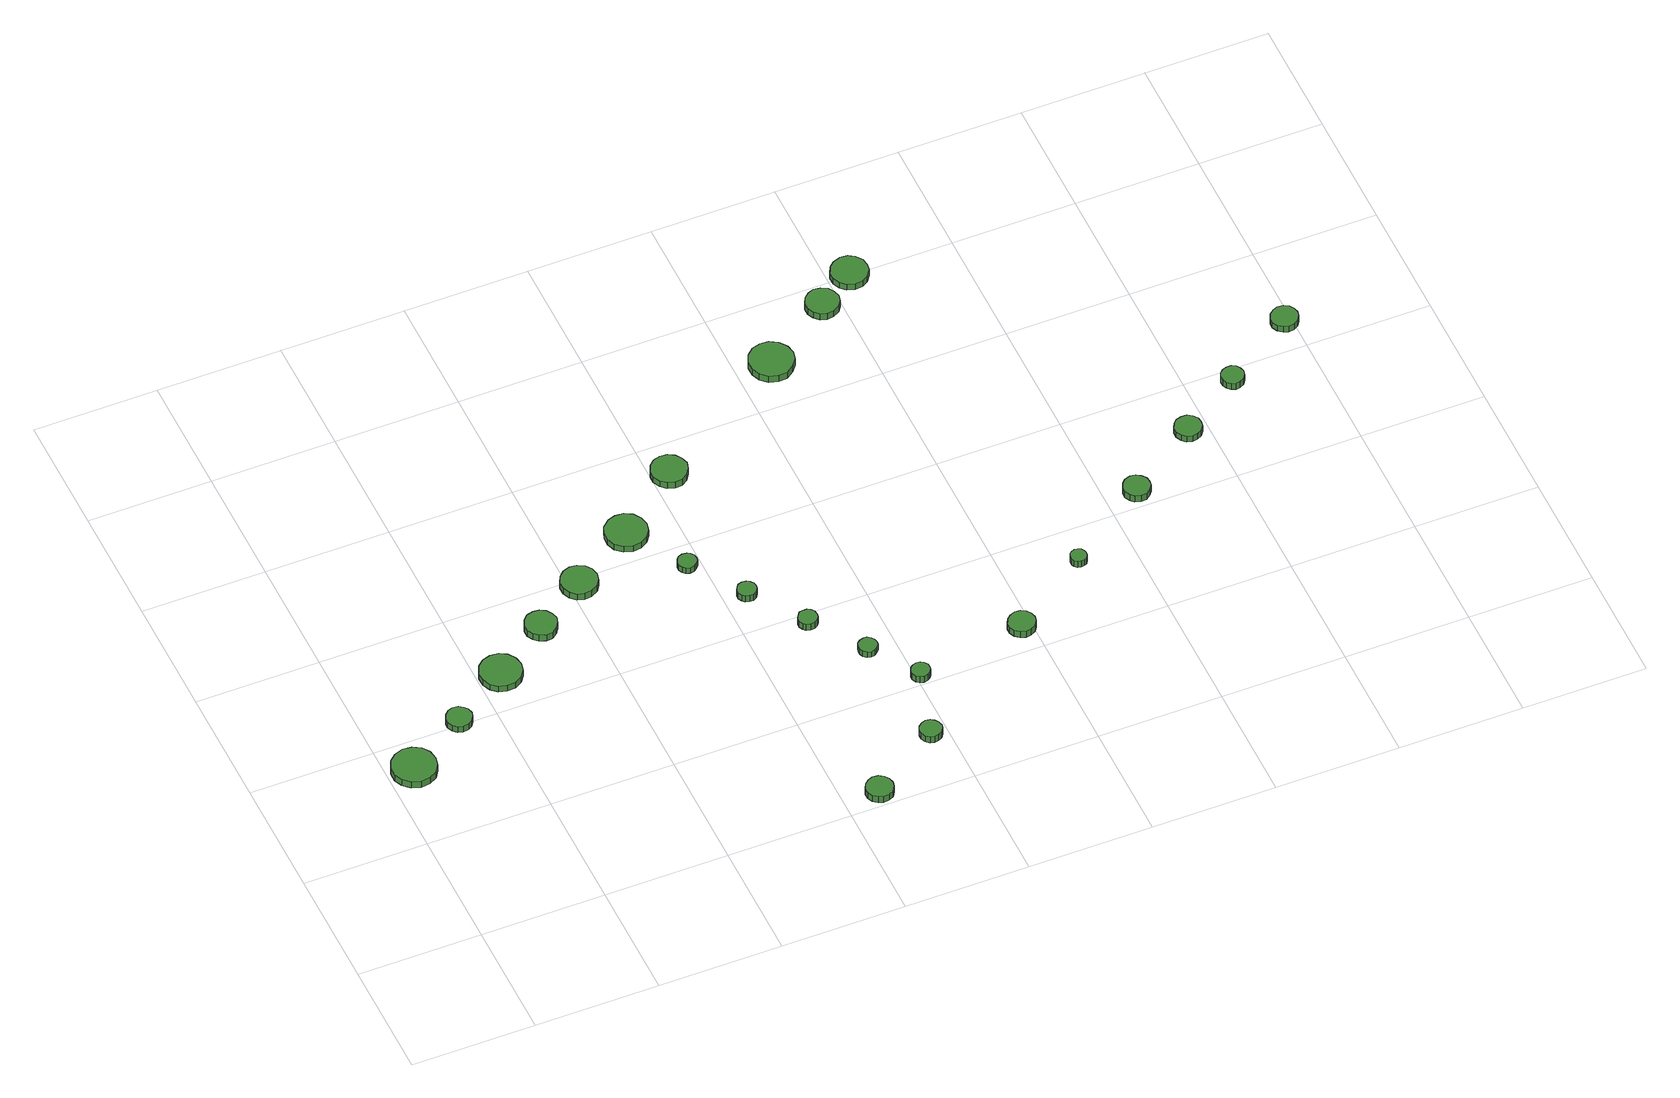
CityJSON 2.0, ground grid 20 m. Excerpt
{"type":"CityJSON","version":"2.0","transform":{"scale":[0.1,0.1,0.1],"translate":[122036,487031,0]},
"CityObjects":{
"tree1":{"type":"SolitaryVegetationObject","attributes":{"function":"something"},"geometry":[{"type":"MultiSurface","lod":"1","boundaries":[[[0,1,2,3,4,5,6,7,8,9,10,11,12,13,14]],[[15,16,17,18,19,20,21,22,23,24,25,26,27,28,29]],[[0,29,28,1]],[[1,28,27,2]],[[2,27,26,3]],[[3,26,25,4]],[[4,25,24,5]],[[5,24,23,6]],[[6,23,22,7]],[[7,22,21,8]],[[8,21,20,9]],[[9,20,19,10]],[[10,19,18,11]],[[11,18,17,12]],[[12,17,16,13]],[[13,16,15,14]],[[14,15,29,0]]]}]},
"tree2":{"type":"SolitaryVegetationObject","attributes":{"function":"something"},"geometry":[{"type":"MultiSurface","lod":"1","boundaries":[[[30,31,32,33,34,35,36,37,38,39,40,41,42,43,44]],[[45,46,47,48,49,50,51,52,53,54,55,56,57,58,59]],[[30,59,58,31]],[[31,58,57,32]],[[32,57,56,33]],[[33,56,55,34]],[[34,55,54,35]],[[35,54,53,36]],[[36,53,52,37]],[[37,52,51,38]],[[38,51,50,39]],[[39,50,49,40]],[[40,49,48,41]],[[41,48,47,42]],[[42,47,46,43]],[[43,46,45,44]],[[44,45,59,30]]]}]},
"tree3":{"type":"SolitaryVegetationObject","attributes":{"function":"something"},"geometry":[{"type":"MultiSurface","lod":"1","boundaries":[[[60,61,62,63,64,65,66,67,68,69,70,71,72,73,74]],[[75,76,77,78,79,80,81,82,83,84,85,86,87,88,89]],[[60,89,88,61]],[[61,88,87,62]],[[62,87,86,63]],[[63,86,85,64]],[[64,85,84,65]],[[65,84,83,66]],[[66,83,82,67]],[[67,82,81,68]],[[68,81,80,69]],[[69,80,79,70]],[[70,79,78,71]],[[71,78,77,72]],[[72,77,76,73]],[[73,76,75,74]],[[74,75,89,60]]]}]},
"tree4":{"type":"SolitaryVegetationObject","attributes":{"function":"something"},"geometry":[{"type":"MultiSurface","lod":"1","boundaries":[[[90,91,92,93,94,95,96,97,98,99,100,101,102,103,104]],[[105,106,107,108,109,110,111,112,113,114,115,116,117,118,119]],[[90,119,118,91]],[[91,118,117,92]],[[92,117,116,93]],[[93,116,115,94]],[[94,115,114,95]],[[95,114,113,96]],[[96,113,112,97]],[[97,112,111,98]],[[98,111,110,99]],[[99,110,109,100]],[[100,109,108,101]],[[101,108,107,102]],[[102,107,106,103]],[[103,106,105,104]],[[104,105,119,90]]]}]},
"tree5":{"type":"SolitaryVegetationObject","attributes":{"function":"something"},"geometry":[{"type":"MultiSurface","lod":"1","boundaries":[[[120,121,122,123,124,125,126,127,128,129,130,131,132,133,134]],[[135,136,137,138,139,140,141,142,143,144,145,146,147,148,149]],[[120,149,148,121]],[[121,148,147,122]],[[122,147,146,123]],[[123,146,145,124]],[[124,145,144,125]],[[125,144,143,126]],[[126,143,142,127]],[[127,142,141,128]],[[128,141,140,129]],[[129,140,139,130]],[[130,139,138,131]],[[131,138,137,132]],[[132,137,136,133]],[[133,136,135,134]],[[134,135,149,120]]]}]},
"tree6":{"type":"SolitaryVegetationObject","attributes":{"function":"something"},"geometry":[{"type":"MultiSurface","lod":"1","boundaries":[[[150,151,152,153,154,155,156,157,158,159,160,161,162,163,164]],[[165,166,167,168,169,170,171,172,173,174,175,176,177,178,179]],[[150,179,178,151]],[[151,178,177,152]],[[152,177,176,153]],[[153,176,175,154]],[[154,175,174,155]],[[155,174,173,156]],[[156,173,172,157]],[[157,172,171,158]],[[158,171,170,159]],[[159,170,169,160]],[[160,169,168,161]],[[161,168,167,162]],[[162,167,166,163]],[[163,166,165,164]],[[164,165,179,150]]]}]},
"tree7":{"type":"SolitaryVegetationObject","attributes":{"function":"something"},"geometry":[{"type":"MultiSurface","lod":"1","boundaries":[[[180,181,182,183,184,185,186,187,188,189,190,191,192,193,194]],[[195,196,197,198,199,200,201,202,203,204,205,206,207,208,209]],[[180,209,208,181]],[[181,208,207,182]],[[182,207,206,183]],[[183,206,205,184]],[[184,205,204,185]],[[185,204,203,186]],[[186,203,202,187]],[[187,202,201,188]],[[188,201,200,189]],[[189,200,199,190]],[[190,199,198,191]],[[191,198,197,192]],[[192,197,196,193]],[[193,196,195,194]],[[194,195,209,180]]]}]},
"tree8":{"type":"SolitaryVegetationObject","attributes":{"function":"something"},"geometry":[{"type":"MultiSurface","lod":"1","boundaries":[[[210,211,212,213,214,215,216,217,218,219,220,221,222,223,224]],[[225,226,227,228,229,230,231,232,233,234,235,236,237,238,239]],[[210,239,238,211]],[[211,238,237,212]],[[212,237,236,213]],[[213,236,235,214]],[[214,235,234,215]],[[215,234,233,216]],[[216,233,232,217]],[[217,232,231,218]],[[218,231,230,219]],[[219,230,229,220]],[[220,229,228,221]],[[221,228,227,222]],[[222,227,226,223]],[[223,226,225,224]],[[224,225,239,210]]]}]},
"tree9":{"type":"SolitaryVegetationObject","attributes":{"function":"something"},"geometry":[{"type":"MultiSurface","lod":"1","boundaries":[[[240,241,242,243,244,245,246,247,248,249,250,251,252,253,254]],[[255,256,257,258,259,260,261,262,263,264,265,266,267,268,269]],[[240,269,268,241]],[[241,268,267,242]],[[242,267,266,243]],[[243,266,265,244]],[[244,265,264,245]],[[245,264,263,246]],[[246,263,262,247]],[[247,262,261,248]],[[248,261,260,249]],[[249,260,259,250]],[[250,259,258,251]],[[251,258,257,252]],[[252,257,256,253]],[[253,256,255,254]],[[254,255,269,240]]]}]},
"tree10":{"type":"SolitaryVegetationObject","attributes":{"function":"something"},"geometry":[{"type":"MultiSurface","lod":"1","boundaries":[[[270,271,272,273,274,275,276,277,278,279,280,281,282,283,284]],[[285,286,287,288,289,290,291,292,293,294,295,296,297,298,299]],[[270,299,298,271]],[[271,298,297,272]],[[272,297,296,273]],[[273,296,295,274]],[[274,295,294,275]],[[275,294,293,276]],[[276,293,292,277]],[[277,292,291,278]],[[278,291,290,279]],[[279,290,289,280]],[[280,289,288,281]],[[281,288,287,282]],[[282,287,286,283]],[[283,286,285,284]],[[284,285,299,270]]]}]},
"tree11":{"type":"SolitaryVegetationObject","attributes":{"function":"something"},"geometry":[{"type":"MultiSurface","lod":"1","boundaries":[[[300,301,302,303,304,305,306,307,308,309,310,311,312,313,314]],[[315,316,317,318,319,320,321,322,323,324,325,326,327,328,329]],[[300,329,328,301]],[[301,328,327,302]],[[302,327,326,303]],[[303,326,325,304]],[[304,325,324,305]],[[305,324,323,306]],[[306,323,322,307]],[[307,322,321,308]],[[308,321,320,309]],[[309,320,319,310]],[[310,319,318,311]],[[311,318,317,312]],[[312,317,316,313]],[[313,316,315,314]],[[314,315,329,300]]]}]},
"tree12":{"type":"SolitaryVegetationObject","attributes":{"function":"something"},"geometry":[{"type":"MultiSurface","lod":"1","boundaries":[[[330,331,332,333,334,335,336,337,338,339,340,341,342,343,344]],[[345,346,347,348,349,350,351,352,353,354,355,356,357,358,359]],[[330,359,358,331]],[[331,358,357,332]],[[332,357,356,333]],[[333,356,355,334]],[[334,355,354,335]],[[335,354,353,336]],[[336,353,352,337]],[[337,352,351,338]],[[338,351,350,339]],[[339,350,349,340]],[[340,349,348,341]],[[341,348,347,342]],[[342,347,346,343]],[[343,346,345,344]],[[344,345,359,330]]]}]},
"tree13":{"type":"SolitaryVegetationObject","attributes":{"function":"something"},"geometry":[{"type":"MultiSurface","lod":"1","boundaries":[[[360,361,362,363,364,365,366,367,368,369,370,371,372,373,374]],[[375,376,377,378,379,380,381,382,383,384,385,386,387,388,389]],[[360,389,388,361]],[[361,388,387,362]],[[362,387,386,363]],[[363,386,385,364]],[[364,385,384,365]],[[365,384,383,366]],[[366,383,382,367]],[[367,382,381,368]],[[368,381,380,369]],[[369,380,379,370]],[[370,379,378,371]],[[371,378,377,372]],[[372,377,376,373]],[[373,376,375,374]],[[374,375,389,360]]]}]},
"tree14":{"type":"SolitaryVegetationObject","attributes":{"function":"something"},"geometry":[{"type":"MultiSurface","lod":"1","boundaries":[[[390,391,392,393,394,395,396,397,398,399,400,401,402,403,404]],[[405,406,407,408,409,410,411,412,413,414,415,416,417,418,419]],[[390,419,418,391]],[[391,418,417,392]],[[392,417,416,393]],[[393,416,415,394]],[[394,415,414,395]],[[395,414,413,396]],[[396,413,412,397]],[[397,412,411,398]],[[398,411,410,399]],[[399,410,409,400]],[[400,409,408,401]],[[401,408,407,402]],[[402,407,406,403]],[[403,406,405,404]],[[404,405,419,390]]]}]},
"tree15":{"type":"SolitaryVegetationObject","attributes":{"function":"something"},"geometry":[{"type":"MultiSurface","lod":"1","boundaries":[[[420,421,422,423,424,425,426,427,428,429,430,431,432,433,434]],[[435,436,437,438,439,440,441,442,443,444,445,446,447,448,449]],[[420,449,448,421]],[[421,448,447,422]],[[422,447,446,423]],[[423,446,445,424]],[[424,445,444,425]],[[425,444,443,426]],[[426,443,442,427]],[[427,442,441,428]],[[428,441,440,429]],[[429,440,439,430]],[[430,439,438,431]],[[431,438,437,432]],[[432,437,436,433]],[[433,436,435,434]],[[434,435,449,420]]]}]},
"tree16":{"type":"SolitaryVegetationObject","attributes":{"function":"something"},"geometry":[{"type":"MultiSurface","lod":"1","boundaries":[[[450,451,452,453,454,455,456,457,458,459,460,461,462,463,464]],[[465,466,467,468,469,470,471,472,473,474,475,476,477,478,479]],[[450,479,478,451]],[[451,478,477,452]],[[452,477,476,453]],[[453,476,475,454]],[[454,475,474,455]],[[455,474,473,456]],[[456,473,472,457]],[[457,472,471,458]],[[458,471,470,459]],[[459,470,469,460]],[[460,469,468,461]],[[461,468,467,462]],[[462,467,466,463]],[[463,466,465,464]],[[464,465,479,450]]]}]},
"tree17":{"type":"SolitaryVegetationObject","attributes":{"function":"something"},"geometry":[{"type":"MultiSurface","lod":"1","boundaries":[[[480,481,482,483,484,485,486,487,488,489,490,491,492,493,494]],[[495,496,497,498,499,500,501,502,503,504,505,506,507,508,509]],[[480,509,508,481]],[[481,508,507,482]],[[482,507,506,483]],[[483,506,505,484]],[[484,505,504,485]],[[485,504,503,486]],[[486,503,502,487]],[[487,502,501,488]],[[488,501,500,489]],[[489,500,499,490]],[[490,499,498,491]],[[491,498,497,492]],[[492,497,496,493]],[[493,496,495,494]],[[494,495,509,480]]]}]},
"tree18":{"type":"SolitaryVegetationObject","attributes":{"function":"something"},"geometry":[{"type":"MultiSurface","lod":"1","boundaries":[[[510,511,512,513,514,515,516,517,518,519,520,521,522,523,524]],[[525,526,527,528,529,530,531,532,533,534,535,536,537,538,539]],[[510,539,538,511]],[[511,538,537,512]],[[512,537,536,513]],[[513,536,535,514]],[[514,535,534,515]],[[515,534,533,516]],[[516,533,532,517]],[[517,532,531,518]],[[518,531,530,519]],[[519,530,529,520]],[[520,529,528,521]],[[521,528,527,522]],[[522,527,526,523]],[[523,526,525,524]],[[524,525,539,510]]]}]},
"tree19":{"type":"SolitaryVegetationObject","attributes":{"function":"something"},"geometry":[{"type":"MultiSurface","lod":"1","boundaries":[[[540,541,542,543,544,545,546,547,548,549,550,551,552,553,554]],[[555,556,557,558,559,560,561,562,563,564,565,566,567,568,569]],[[540,569,568,541]],[[541,568,567,542]],[[542,567,566,543]],[[543,566,565,544]],[[544,565,564,545]],[[545,564,563,546]],[[546,563,562,547]],[[547,562,561,548]],[[548,561,560,549]],[[549,560,559,550]],[[550,559,558,551]],[[551,558,557,552]],[[552,557,556,553]],[[553,556,555,554]],[[554,555,569,540]]]}]},
"tree20":{"type":"SolitaryVegetationObject","attributes":{"function":"something"},"geometry":[{"type":"MultiSurface","lod":"1","boundaries":[[[570,571,572,573,574,575,576,577,578,579,580,581,582,583,584]],[[585,586,587,588,589,590,591,592,593,594,595,596,597,598,599]],[[570,599,598,571]],[[571,598,597,572]],[[572,597,596,573]],[[573,596,595,574]],[[574,595,594,575]],[[575,594,593,576]],[[576,593,592,577]],[[577,592,591,578]],[[578,591,590,579]],[[579,590,589,580]],[[580,589,588,581]],[[581,588,587,582]],[[582,587,586,583]],[[583,586,585,584]],[[584,585,599,570]]]}]},
"tree21":{"type":"SolitaryVegetationObject","attributes":{"function":"something"},"geometry":[{"type":"MultiSurface","lod":"1","boundaries":[[[600,601,602,603,604,605,606,607,608,609,610,611,612,613,614]],[[615,616,617,618,619,620,621,622,623,624,625,626,627,628,629]],[[600,629,628,601]],[[601,628,627,602]],[[602,627,626,603]],[[603,626,625,604]],[[604,625,624,605]],[[605,624,623,606]],[[606,623,622,607]],[[607,622,621,608]],[[608,621,620,609]],[[609,620,619,610]],[[610,619,618,611]],[[611,618,617,612]],[[612,617,616,613]],[[613,616,615,614]],[[614,615,629,600]]]}]},
"tree22":{"type":"SolitaryVegetationObject","attributes":{"function":"something"},"geometry":[{"type":"MultiSurface","lod":"1","boundaries":[[[630,631,632,633,634,635,636,637,638,639,640,641,642,643,644]],[[645,646,647,648,649,650,651,652,653,654,655,656,657,658,659]],[[630,659,658,631]],[[631,658,657,632]],[[632,657,656,633]],[[633,656,655,634]],[[634,655,654,635]],[[635,654,653,636]],[[636,653,652,637]],[[637,652,651,638]],[[638,651,650,639]],[[639,650,649,640]],[[640,649,648,641]],[[641,648,647,642]],[[642,647,646,643]],[[643,646,645,644]],[[644,645,659,630]]]}]},
"tree23":{"type":"SolitaryVegetationObject","attributes":{"function":"something"},"geometry":[{"type":"MultiSurface","lod":"1","boundaries":[[[660,661,662,663,664,665,666,667,668,669,670,671,672,673,674]],[[675,676,677,678,679,680,681,682,683,684,685,686,687,688,689]],[[660,689,688,661]],[[661,688,687,662]],[[662,687,686,663]],[[663,686,685,664]],[[664,685,684,665]],[[665,684,683,666]],[[666,683,682,667]],[[667,682,681,668]],[[668,681,680,669]],[[669,680,679,670]],[[670,679,678,671]],[[671,678,677,672]],[[672,677,676,673]],[[673,676,675,674]],[[674,675,689,660]]]}]}
},
"vertices":[
[77,343,15],[74,358,15],[66,370,15],[53,377,15],[38,379,15],[24,374,15],[13,364,15],[7,351,15],[7,336,15],[13,323,15],[24,313,15],[38,308,15],[53,310,15],[66,317,15],[74,329,15],[74,329,2],[66,317,2],[53,310,2],[38,308,2],[24,313,2],[13,323,2],[7,336,2],[7,351,2],[13,364,2],[24,374,2],[38,379,2],[53,377,2],[66,370,2],[74,358,2],[77,343,2],
[163,406,14],[161,415,14],[156,421,14],[149,426,14],[140,427,14],[132,424,14],[126,418,14],[122,410,14],[122,402,14],[126,394,14],[132,388,14],[140,386,14],[149,387,14],[156,391,14],[161,398,14],[161,398,2],[156,391,2],[149,387,2],[140,386,2],[132,388,2],[126,394,2],[122,402,2],[122,410,2],[126,418,2],[132,424,2],[140,427,2],[149,426,2],[156,421,2],[161,415,2],[163,406,2],
[270,468,14],[267,481,14],[259,493,14],[247,500,14],[233,501,14],[220,497,14],[210,488,14],[204,475,14],[204,461,14],[210,448,14],[220,439,14],[233,435,14],[247,436,14],[259,443,14],[267,454,14],[267,454,2],[259,443,2],[247,436,2],[233,435,2],[220,439,2],[210,448,2],[204,461,2],[204,475,2],[210,488,2],[220,497,2],[233,501,2],[247,500,2],[259,493,2],[267,481,2],[270,468,2],
[355,531,15],[352,541,15],[346,550,15],[337,555,15],[327,556,15],[316,553,15],[309,546,15],[304,536,15],[304,525,15],[309,516,15],[316,509,15],[327,505,15],[337,506,15],[346,512,15],[352,520,15],[352,520,2],[346,512,2],[337,506,2],[327,505,2],[316,509,2],[309,516,2],[304,525,2],[304,536,2],[309,546,2],[316,553,2],[327,556,2],[337,555,2],[346,550,2],[352,541,2],[355,531,2],
[445,587,16],[442,599,16],[435,609,16],[424,615,16],[412,616,16],[401,612,16],[392,604,16],[387,593,16],[387,581,16],[392,570,16],[401,561,16],[412,558,16],[424,559,16],[435,565,16],[442,575,16],[442,575,3],[435,565,3],[424,559,3],[412,558,3],[401,561,3],[392,570,3],[387,581,3],[387,593,3],[392,604,3],[401,612,3],[412,616,3],[424,615,3],[435,609,3],[442,599,3],[445,587,3],
[677,22,20],[675,31,20],[670,38,20],[662,43,20],[653,44,20],[645,41,20],[638,35,20],[634,27,20],[634,18,20],[638,10,20],[645,4,20],[653,1,20],[662,2,20],[670,6,20],[675,14,20],[675,14,7],[670,6,7],[662,2,7],[653,1,7],[645,4,7],[638,10,7],[634,18,7],[634,27,7],[638,35,7],[645,41,7],[653,44,7],[662,43,7],[670,38,7],[675,31,7],[677,22,7],
[553,651,16],[550,664,16],[542,676,16],[530,683,16],[516,684,16],[503,680,16],[492,670,16],[487,658,16],[487,644,16],[492,631,16],[503,622,16],[516,617,16],[530,619,16],[542,626,16],[550,637,16],[550,637,4],[542,626,4],[530,619,4],[516,617,4],[503,622,4],[492,631,4],[487,644,4],[487,658,4],[492,670,4],[503,680,4],[516,684,4],[530,683,4],[542,676,4],[550,664,4],[553,651,4],
[593,558,16],[592,564,16],[588,569,16],[583,572,16],[576,573,16],[570,571,16],[566,567,16],[563,561,16],[563,555,16],[566,549,16],[570,545,16],[576,543,16],[583,544,16],[588,547,16],[592,552,16],[592,552,4],[588,547,4],[583,544,4],[576,543,4],[570,545,4],[566,549,4],[563,555,4],[563,561,4],[566,567,4],[570,571,4],[576,573,4],[583,572,4],[588,569,4],[592,564,4],[593,558,4],
[651,470,17],[650,476,17],[646,481,17],[641,484,17],[634,485,17],[628,483,17],[624,479,17],[621,473,17],[621,467,17],[624,461,17],[628,457,17],[634,455,17],[641,455,17],[646,458,17],[650,464,17],[650,464,4],[646,458,4],[641,455,4],[634,455,4],[628,457,4],[624,461,4],[621,467,4],[621,473,4],[624,479,4],[628,483,4],[634,485,4],[641,484,4],[646,481,4],[650,476,4],[651,470,4],
[790,99,20],[788,106,20],[784,112,20],[778,116,20],[771,117,20],[764,115,20],[758,110,20],[755,103,20],[755,96,20],[758,89,20],[764,84,20],[771,82,20],[778,83,20],[784,86,20],[788,92,20],[788,92,7],[784,86,7],[778,83,7],[771,82,7],[764,84,7],[758,89,7],[755,96,7],[755,103,7],[758,110,7],[764,115,7],[771,117,7],[778,116,7],[784,112,7],[788,106,7],[790,99,7],
[711,381,17],[710,388,17],[706,393,17],[701,396,17],[694,396,17],[688,395,17],[684,390,17],[681,385,17],[681,378,17],[684,372,17],[688,368,17],[694,366,17],[701,367,17],[706,370,17],[710,375,17],[710,375,4],[706,370,4],[701,367,4],[694,366,4],[688,368,4],[684,372,4],[681,378,4],[681,385,4],[684,390,4],[688,395,4],[694,396,4],[701,396,4],[706,393,4],[710,388,4],[711,381,4],
[770,294,17],[769,300,17],[765,305,17],[760,309,17],[754,309,17],[748,307,17],[743,303,17],[741,297,17],[741,291,17],[743,285,17],[748,281,17],[754,279,17],[760,280,17],[765,283,17],[769,288,17],[769,288,5],[765,283,5],[760,280,5],[754,279,5],[748,281,5],[743,285,5],[741,291,5],[741,297,5],[743,303,5],[748,307,5],[754,309,5],[760,309,5],[765,305,5],[769,300,5],[770,294,5],
[655,735,21],[652,746,21],[645,756,21],[635,762,21],[623,763,21],[612,760,21],[603,752,21],[598,741,21],[598,729,21],[603,718,21],[612,710,21],[623,706,21],[635,707,21],[645,713,21],[652,723,21],[652,723,8],[645,713,8],[635,707,8],[623,706,8],[612,710,8],[603,718,8],[598,729,8],[598,741,8],[603,752,8],[612,760,8],[623,763,8],[635,762,8],[645,756,8],[652,746,8],[655,735,8],
[822,217,17],[821,223,17],[817,228,17],[812,231,17],[806,232,17],[800,230,17],[795,226,17],[792,220,17],[792,214,17],[795,208,17],[800,204,17],[806,202,17],[812,203,17],[817,206,17],[821,211,17],[821,211,4],[817,206,4],[812,203,4],[806,202,4],[800,204,4],[795,208,4],[792,214,4],[792,220,4],[795,226,4],[800,230,4],[806,232,4],[812,231,4],[817,228,4],[821,223,4],[822,217,4],
[1004,244,20],[1002,252,20],[997,260,20],[989,264,20],[980,265,20],[972,262,20],[965,256,20],[961,248,20],[961,239,20],[965,231,20],[972,225,20],[980,222,20],[989,223,20],[997,228,20],[1002,235,20],[1002,235,7],[997,228,7],[989,223,7],[980,222,7],[972,225,7],[965,231,7],[961,239,7],[961,248,7],[965,256,7],[972,262,7],[980,265,7],[989,264,7],[997,260,7],[1002,252,7],[1004,244,7],
[891,881,16],[888,895,16],[879,907,16],[866,915,16],[852,916,16],[838,912,16],[827,902,16],[821,888,16],[821,874,16],[827,860,16],[838,850,16],[852,846,16],[866,847,16],[879,855,16],[888,867,16],[888,867,3],[879,855,3],[866,847,3],[852,846,3],[838,850,3],[827,860,3],[821,874,3],[821,888,3],[827,902,3],[838,912,3],[852,916,3],[866,915,3],[879,907,3],[888,895,3],[891,881,3],
[1126,333,19],[1125,338,19],[1122,343,19],[1117,345,19],[1112,346,19],[1107,344,19],[1103,341,19],[1101,336,19],[1101,330,19],[1103,325,19],[1107,322,19],[1112,320,19],[1117,321,19],[1122,323,19],[1125,328,19],[1125,328,6],[1122,323,6],[1117,321,6],[1112,320,6],[1107,322,6],[1103,325,6],[1101,330,6],[1101,336,6],[1103,341,6],[1107,344,6],[1112,346,6],[1117,345,6],[1122,343,6],[1125,338,6],[1126,333,6],
[999,959,15],[996,970,15],[990,979,15],[980,984,15],[969,986,15],[959,982,15],[951,975,15],[946,965,15],[946,954,15],[951,944,15],[959,936,15],[969,933,15],[980,934,15],[990,940,15],[996,948,15],[996,948,2],[990,940,2],[980,934,2],[969,933,2],[959,936,2],[951,944,2],[946,954,2],[946,965,2],[951,975,2],[959,982,2],[969,986,2],[980,984,2],[990,979,2],[996,970,2],[999,959,2],
[1063,1000,15],[1061,1012,15],[1053,1022,15],[1043,1028,15],[1031,1029,15],[1019,1025,15],[1010,1017,15],[1005,1006,15],[1005,994,15],[1010,983,15],[1019,975,15],[1031,971,15],[1043,972,15],[1053,978,15],[1061,988,15],[1061,988,3],[1053,978,3],[1043,972,3],[1031,971,3],[1019,975,3],[1010,983,3],[1005,994,3],[1005,1006,3],[1010,1017,3],[1019,1025,3],[1031,1029,3],[1043,1028,3],[1053,1022,3],[1061,1012,3],[1063,1000,3],
[1269,426,21],[1268,434,21],[1262,441,21],[1255,446,21],[1246,447,21],[1237,444,21],[1231,438,21],[1227,430,21],[1227,421,21],[1231,413,21],[1237,407,21],[1246,404,21],[1255,405,21],[1262,410,21],[1268,417,21],[1268,417,8],[1262,410,8],[1255,405,8],[1246,404,8],[1237,407,8],[1231,413,8],[1227,421,8],[1227,430,8],[1231,438,8],[1237,444,8],[1246,447,8],[1255,446,8],[1262,441,8],[1268,434,8],[1269,426,8],
[1388,507,19],[1387,516,19],[1381,523,19],[1374,528,19],[1365,528,19],[1356,526,19],[1350,520,19],[1346,512,19],[1346,503,19],[1350,494,19],[1356,488,19],[1365,486,19],[1374,487,19],[1381,491,19],[1387,498,19],[1387,498,7],[1381,491,7],[1374,487,7],[1365,486,7],[1356,488,7],[1350,494,7],[1346,503,7],[1346,512,7],[1350,520,7],[1356,526,7],[1365,528,7],[1374,528,7],[1381,523,7],[1387,516,7],[1388,507,7],
[1487,575,19],[1485,583,19],[1481,589,19],[1474,593,19],[1467,593,19],[1460,591,19],[1454,586,19],[1451,579,19],[1451,572,19],[1454,565,19],[1460,560,19],[1467,557,19],[1474,558,19],[1481,562,19],[1485,568,19],[1485,568,6],[1481,562,6],[1474,558,6],[1467,557,6],[1460,560,6],[1454,565,6],[1451,572,6],[1451,579,6],[1454,586,6],[1460,591,6],[1467,593,6],[1474,593,6],[1481,589,6],[1485,583,6],[1487,575,6],
[1609,655,17],[1607,663,17],[1602,671,17],[1594,675,17],[1585,676,17],[1577,673,17],[1570,667,17],[1566,659,17],[1566,650,17],[1570,642,17],[1577,636,17],[1585,633,17],[1594,634,17],[1602,639,17],[1607,646,17],[1607,646,5],[1602,639,5],[1594,634,5],[1585,633,5],[1577,636,5],[1570,642,5],[1566,650,5],[1566,659,5],[1570,667,5],[1577,673,5],[1585,676,5],[1594,675,5],[1602,671,5],[1607,663,5],[1609,655,5]
]}
